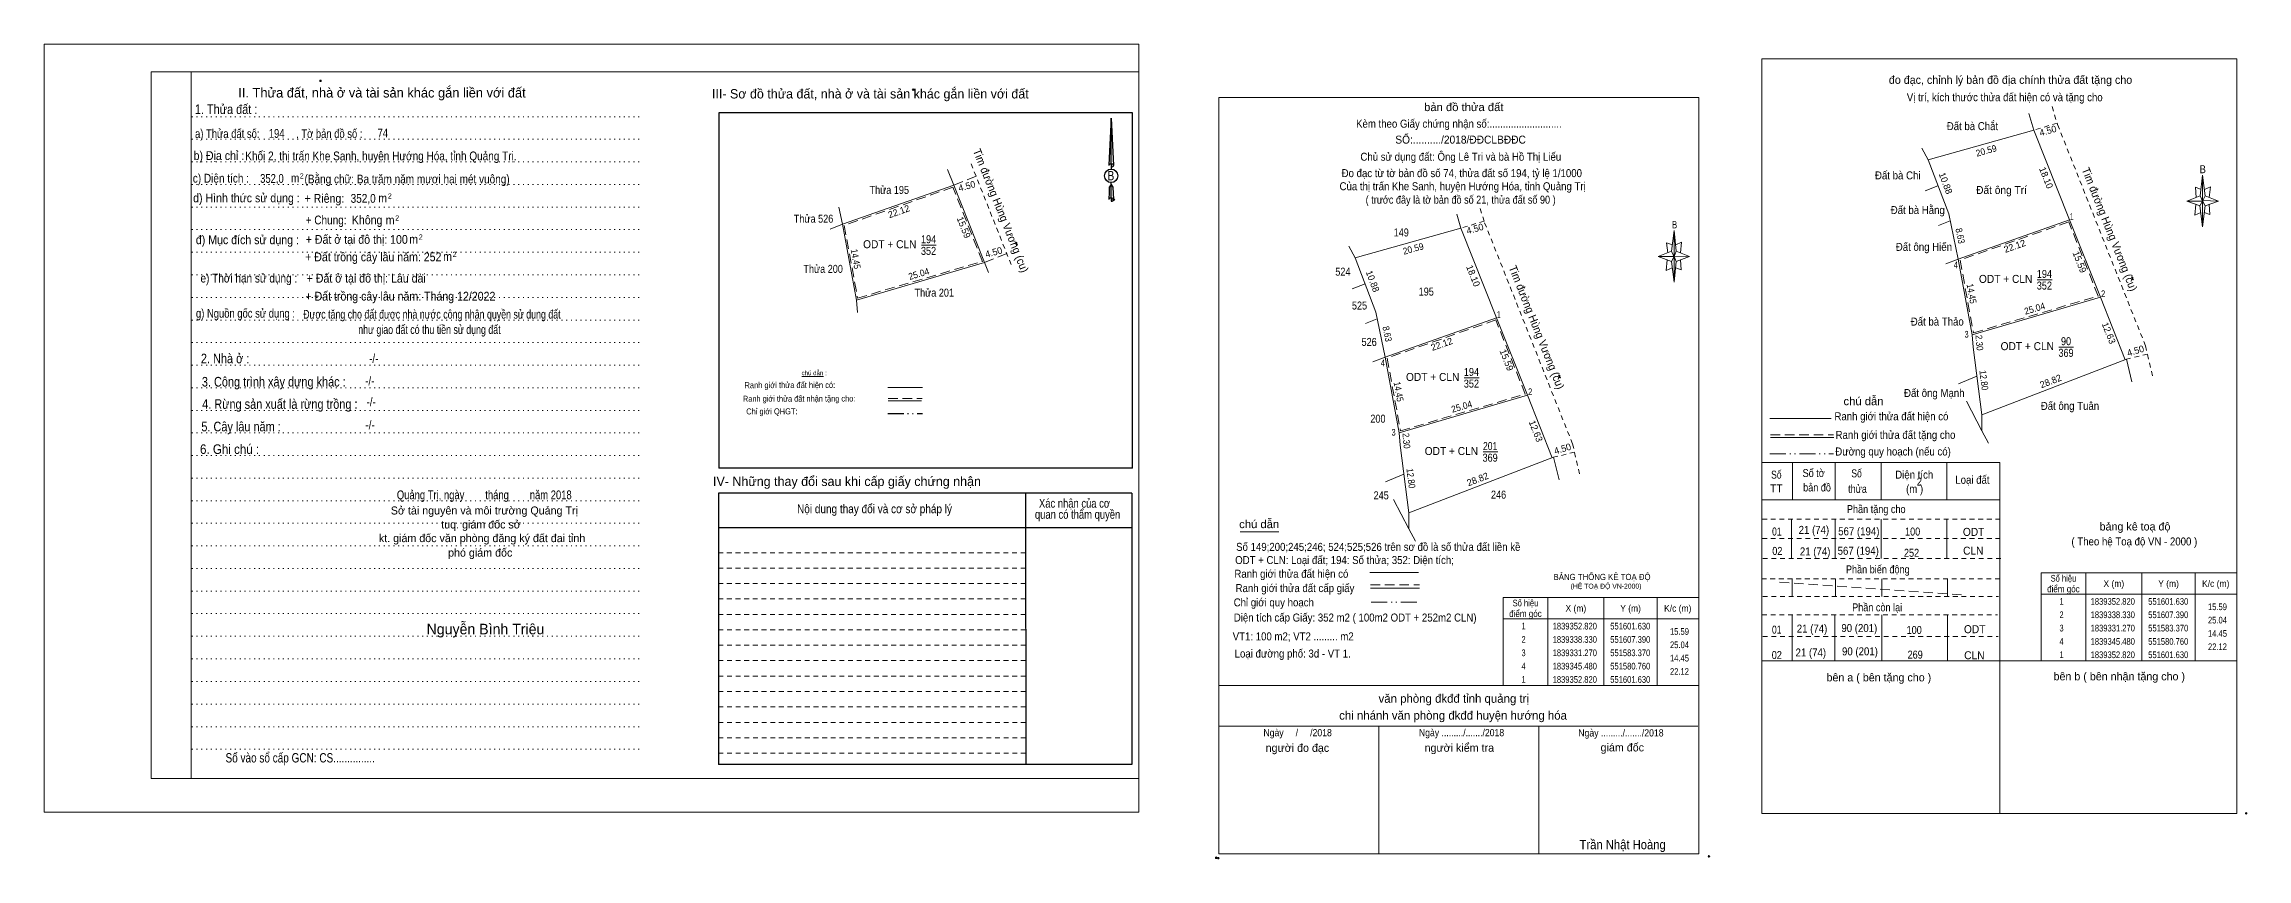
# Model space of a CAD drawing. Header units: metres. Extents: x 551107 to 552438, y 1839251 to 1839432.
# Drawn here: x 551329.3 to 551742.3, y 1839251.4 to 1839404.2 of the extents above; entities that cross this region are included whole.
import ezdxf
from ezdxf.enums import TextEntityAlignment as Align

# ---------------------------------------------------------------- set-up
doc = ezdxf.new("R2010")
doc.units = ezdxf.units.M
doc.header["$LTSCALE"] = 0.6
doc.header["$PDMODE"] = 32
doc.header["$PDSIZE"] = 0.3
for name, pattern in [('DASH_DOUBLE_DOT', [9.2, 5, -1.2, 0.3, -1.2, 0.3, -1.2]), ('DOTTED', [1.5, 0.3, -1.2]), ('MEDIUM_DASHED', [4.5, 3, -1.5]), ('SHORT_DASHED', [2.7, 1.5, -1.2])]:
    doc.linetypes.add(name, pattern=pattern)
for name, color, linetype, lineweight in [('1', 7, 'DOTTED', 13), ('10', 7, 'Continuous', 13), ('17', 7, 'Continuous', 13), ('18', 7, 'Continuous', 25), ('2', 7, 'SHORT_DASHED', 13), ('28', 7, 'Continuous', 25), ('5', 7, 'Continuous', 13), ('55', 7, 'Continuous', 13), ('6', 7, 'Continuous', 13), ('63', 7, 'Continuous', 13)]:
    doc.layers.add(name, color=color, linetype=linetype, lineweight=lineweight)

msp = doc.modelspace()

# ---------------------------------------------------------------- hatches: boundary and pattern name
at = {"layer": '10'}
for points in [[(551511.87, 1839366.49), (551511.85, 1839366.54), (551511.78, 1839366.54), (551511.74, 1839366.57), (551511.72, 1839366.6), (551511.71, 1839366.63), (551511.72, 1839366.67), (551511.72, 1839366.73), (551511.72, 1839366.81), (551511.71, 1839366.87), (551511.66, 1839366.94), (551511.59, 1839366.98), (551511.51, 1839366.99), (551511.42, 1839366.98), (551511.44, 1839366.93), (551511.53, 1839366.93), (551511.57, 1839366.91), (551511.59, 1839366.88), (551511.6, 1839366.82), (551511.58, 1839366.74), (551511.56, 1839366.66), (551511.58, 1839366.59), (551511.62, 1839366.53), (551511.7, 1839366.49), (551511.78, 1839366.47)], [(551721.03, 1839359.99), (551721.01, 1839360.04), (551720.94, 1839360.04), (551720.9, 1839360.07), (551720.88, 1839360.1), (551720.87, 1839360.13), (551720.88, 1839360.17), (551720.88, 1839360.23), (551720.88, 1839360.31), (551720.87, 1839360.37), (551720.82, 1839360.44), (551720.75, 1839360.48), (551720.67, 1839360.49), (551720.58, 1839360.48), (551720.6, 1839360.43), (551720.69, 1839360.43), (551720.73, 1839360.41), (551720.75, 1839360.38), (551720.76, 1839360.32), (551720.74, 1839360.24), (551720.72, 1839360.16), (551720.74, 1839360.09), (551720.78, 1839360.03), (551720.86, 1839359.99), (551720.94, 1839359.97)], [(551613.63, 1839341.61), (551613.61, 1839341.66), (551613.54, 1839341.66), (551613.5, 1839341.69), (551613.48, 1839341.72), (551613.47, 1839341.75), (551613.48, 1839341.79), (551613.48, 1839341.85), (551613.48, 1839341.93), (551613.47, 1839341.99), (551613.42, 1839342.06), (551613.35, 1839342.1), (551613.27, 1839342.11), (551613.18, 1839342.1), (551613.2, 1839342.05), (551613.29, 1839342.05), (551613.33, 1839342.03), (551613.35, 1839342), (551613.36, 1839341.94), (551613.34, 1839341.86), (551613.32, 1839341.78), (551613.34, 1839341.71), (551613.38, 1839341.65), (551613.46, 1839341.61), (551613.54, 1839341.59)]]:
    msp.add_hatch(color=256, dxfattribs=at).paths.add_polyline_path(points)

# ---------------------------------------------------------------- linework, layer by layer
at = {"layer": '1', "linetype": 'Continuous'}
for p, q in [((551349.45, 1839398.96), (551534.55, 1839398.96)), ((551349.45, 1839398.96), (551349.45, 1839266.46)), ((551534.55, 1839398.96), (551534.55, 1839265.34)), ((551651.41, 1839318.68), (551695.81, 1839318.68)), ((551349.45, 1839266.46), (551534.55, 1839266.46))]:
    msp.add_line(p, q, dxfattribs=at)
at = {"layer": '1'}
for p, q in [((551356.95, 1839398.96), (551356.95, 1839266.46)), ((551356.95, 1839398.96), (551356.95, 1839266.46)), ((551357.03, 1839390.54), (551441.57, 1839390.54)), ((551357.03, 1839386.32), (551441.57, 1839386.32)), ((551357.03, 1839382.08), (551441.57, 1839382.08)), ((551357.03, 1839377.84), (551441.57, 1839377.84)), ((551357.03, 1839373.6), (551441.57, 1839373.6)), ((551357.03, 1839369.36), (551441.57, 1839369.36)), ((551357.03, 1839365.14), (551441.57, 1839365.14)), ((551357.03, 1839360.9), (551441.57, 1839360.9)), ((551357.03, 1839356.66), (551441.57, 1839356.66)), ((551357.03, 1839352.42), (551441.57, 1839352.42)), ((551357.03, 1839348.2), (551441.57, 1839348.2)), ((551357.03, 1839343.96), (551441.57, 1839343.96)), ((551357.03, 1839339.72), (551441.57, 1839339.72)), ((551357.03, 1839335.48), (551441.57, 1839335.48)), ((551357.03, 1839331.24), (551441.57, 1839331.24)), ((551357.03, 1839327.02), (551441.57, 1839327.02)), ((551357.03, 1839322.78), (551441.57, 1839322.78)), ((551357.03, 1839318.54), (551441.57, 1839318.54)), ((551357.03, 1839314.32), (551441.57, 1839314.32)), ((551357.03, 1839310.08), (551441.57, 1839310.08)), ((551357.03, 1839305.82), (551441.57, 1839305.82)), ((551357.03, 1839301.6), (551441.57, 1839301.6)), ((551357.03, 1839297.38), (551441.57, 1839297.38)), ((551357.03, 1839293.12), (551441.57, 1839293.12)), ((551357.03, 1839288.88), (551441.57, 1839288.88)), ((551357.03, 1839284.66), (551441.57, 1839284.66)), ((551357.03, 1839280.42), (551441.57, 1839280.42)), ((551357.03, 1839276.18), (551441.57, 1839276.18)), ((551357.03, 1839271.94), (551441.57, 1839271.94))]:
    msp.add_line(p, q, dxfattribs=at)
at = {"layer": '1', "linetype": 'SHORT_DASHED'}
for p, q in [((551651.41, 1839315.08), (551695.81, 1839315.08)), ((551651.41, 1839311.48), (551696.01, 1839311.48)), ((551651.51, 1839307.68), (551696.11, 1839307.68)), ((551651.31, 1839303.92), (551695.91, 1839303.92)), ((551651.51, 1839300.58), (551695.67, 1839300.58)), ((551651.39, 1839297.14), (551695.54, 1839297.14)), ((551651.51, 1839293.08), (551695.66, 1839293.08))]:
    msp.add_line(p, q, dxfattribs=at)
at = {"layer": '1', "linetype": 'Continuous'}
for points in [[(551329.35, 1839260.16), (551534.55, 1839260.16), (551534.55, 1839404.16), (551329.35, 1839404.16)], [(551356.95, 1839398.96), (551534.55, 1839398.96), (551534.55, 1839266.46), (551356.95, 1839266.46)], [(551651.32, 1839401.4), (551740.37, 1839401.4), (551740.37, 1839259.9), (551651.32, 1839259.9)]]:
    msp.add_lwpolyline(points, close=True, dxfattribs=at)
at = {"layer": '10'}
for p, q in [((551701.4, 1839391.11), (551702.34, 1839388.02)), ((551682.51, 1839382.47), (551702.34, 1839388.02)), ((551709.03, 1839371.2), (551702.34, 1839388.02)), ((551682.51, 1839382.47), (551681.32, 1839384.66)), ((551499.87, 1839377.7), (551498.71, 1839380.62)), ((551681.96, 1839376.65), (551684.36, 1839377.6)), ((551478.32, 1839373.57), (551479, 1839370.36)), ((551476.68, 1839369.44), (551479, 1839370.36)), ((551575.11, 1839364.09), (551594.94, 1839369.64)), ((551594.14, 1839372.28), (551594.94, 1839369.64)), ((551601.63, 1839352.82), (551594.94, 1839369.64)), ((551686.66, 1839371), (551684.44, 1839370.13)), ((551709.03, 1839371.2), (551688.16, 1839363.86)), ((551493.81, 1839366.47), (551496.57, 1839366.47)), ((551575.11, 1839364.09), (551573.92, 1839366.28)), ((551481.61, 1839356.15), (551505.63, 1839363.21)), ((551685.84, 1839362.94), (551688.16, 1839363.86)), ((551688.16, 1839363.86), (551690.77, 1839349.65)), ((551574.56, 1839358.27), (551576.96, 1839359.22)), ((551481.61, 1839356.15), (551481.8, 1839353.86)), ((551579.26, 1839352.62), (551577.04, 1839351.75)), ((551601.63, 1839352.82), (551580.76, 1839345.48)), ((551578.44, 1839344.56), (551580.76, 1839345.48)), ((551580.76, 1839345.48), (551583.37, 1839331.27)), ((551719.68, 1839345.06), (551692.55, 1839334.66)), ((551707.03, 1839347.36), (551709.79, 1839347.36)), ((551719.68, 1839345.06), (551720.72, 1839340.84)), ((551692.57, 1839331.66), (551689.69, 1839337.18)), ((551692.55, 1839334.66), (551692.57, 1839331.66)), ((551693.8, 1839329.32), (551692.57, 1839331.66)), ((551599.08, 1839327.7), (551601.84, 1839327.7)), ((551612.28, 1839326.68), (551585.15, 1839316.28)), ((551612.28, 1839326.68), (551613.32, 1839322.46)), ((551585.17, 1839313.28), (551582.29, 1839318.8)), ((551585.15, 1839316.28), (551585.17, 1839313.28)), ((551586.4, 1839310.94), (551585.17, 1839313.28))]:
    msp.add_line(p, q, dxfattribs=at)
at = {"layer": '10', "linetype": 'SHORT_DASHED'}
for p, q in [((551706.67, 1839389.34), (551702.34, 1839388.02)), ((551705.73, 1839392.43), (551706.75, 1839389.13)), ((551723.26, 1839347.56), (551706.75, 1839389.13)), ((551510.62, 1839362.82), (551503, 1839382)), ((551598.55, 1839373.34), (551599.35, 1839370.75)), ((551599.27, 1839370.96), (551594.94, 1839369.64)), ((551615.86, 1839329.18), (551599.35, 1839370.75)), ((551723.62, 1839346.03), (551719.68, 1839345.06)), ((551723.26, 1839347.56), (551724.67, 1839341.62)), ((551616.22, 1839327.65), (551612.28, 1839326.68)), ((551615.86, 1839329.18), (551617.27, 1839323.24))]:
    msp.add_line(p, q, dxfattribs=at)
at = {"layer": '10', "linetype": 'MEDIUM_DASHED'}
for p, q in [((551504.05, 1839379.36), (551499.87, 1839377.7)), ((551714.39, 1839356.91), (551708.86, 1839370.82)), ((551509.81, 1839364.87), (551505.63, 1839363.21)), ((551606.99, 1839338.53), (551601.46, 1839352.44))]:
    msp.add_line(p, q, dxfattribs=at)
at = {"layer": '10'}
for points in [[(551682.51, 1839382.47), (551686.38, 1839372.3), (551688.16, 1839363.86)], [(551499.87, 1839377.7), (551479, 1839370.36), (551481.61, 1839356.15)], [(551506.39, 1839361.31), (551505.63, 1839363.21), (551499.87, 1839377.7)], [(551719.46, 1839344.98), (551714.79, 1839356.71), (551709.03, 1839371.2)], [(551575.11, 1839364.09), (551578.98, 1839353.92), (551580.76, 1839345.48)], [(551612.06, 1839326.6), (551607.39, 1839338.33), (551601.63, 1839352.82)], [(551690.77, 1839349.65), (551690.96, 1839347.36), (551692.55, 1839334.66)], [(551583.37, 1839331.27), (551583.56, 1839328.98), (551585.15, 1839316.28)]]:
    msp.add_lwpolyline(points, dxfattribs=at)
at = {"layer": '10', "linetype": 'MEDIUM_DASHED'}
msp.add_lwpolyline([(551499.7, 1839377.32), (551479.34, 1839370.17), (551481.85, 1839356.53), (551505.23, 1839363.41)], close=True, dxfattribs=at)
for points in [[(551708.86, 1839370.82), (551688.5, 1839363.67), (551691.01, 1839350.03)], [(551601.46, 1839352.44), (551581.1, 1839345.29), (551583.61, 1839331.65)]]:
    msp.add_lwpolyline(points, dxfattribs=at)
at = {"layer": '10'}
for points in [[(551511.87, 1839366.49), (551511.85, 1839366.54), (551511.78, 1839366.54), (551511.74, 1839366.57), (551511.72, 1839366.6), (551511.71, 1839366.63), (551511.72, 1839366.67), (551511.72, 1839366.73), (551511.72, 1839366.81), (551511.71, 1839366.87), (551511.66, 1839366.94), (551511.59, 1839366.98), (551511.51, 1839366.99), (551511.42, 1839366.98), (551511.44, 1839366.93), (551511.53, 1839366.93), (551511.57, 1839366.91), (551511.59, 1839366.88), (551511.6, 1839366.82), (551511.58, 1839366.74), (551511.56, 1839366.66), (551511.58, 1839366.59), (551511.62, 1839366.53), (551511.7, 1839366.49), (551511.78, 1839366.47)], [(551721.03, 1839359.99), (551721.01, 1839360.04), (551720.94, 1839360.04), (551720.9, 1839360.07), (551720.88, 1839360.1), (551720.87, 1839360.13), (551720.88, 1839360.17), (551720.88, 1839360.23), (551720.88, 1839360.31), (551720.87, 1839360.37), (551720.82, 1839360.44), (551720.75, 1839360.48), (551720.67, 1839360.49), (551720.58, 1839360.48), (551720.6, 1839360.43), (551720.69, 1839360.43), (551720.73, 1839360.41), (551720.75, 1839360.38), (551720.76, 1839360.32), (551720.74, 1839360.24), (551720.72, 1839360.16), (551720.74, 1839360.09), (551720.78, 1839360.03), (551720.86, 1839359.99), (551720.94, 1839359.97)], [(551613.63, 1839341.61), (551613.61, 1839341.66), (551613.54, 1839341.66), (551613.5, 1839341.69), (551613.48, 1839341.72), (551613.47, 1839341.75), (551613.48, 1839341.79), (551613.48, 1839341.85), (551613.48, 1839341.93), (551613.47, 1839341.99), (551613.42, 1839342.06), (551613.35, 1839342.1), (551613.27, 1839342.11), (551613.18, 1839342.1), (551613.2, 1839342.05), (551613.29, 1839342.05), (551613.33, 1839342.03), (551613.35, 1839342), (551613.36, 1839341.94), (551613.34, 1839341.86), (551613.32, 1839341.78), (551613.34, 1839341.71), (551613.38, 1839341.65), (551613.46, 1839341.61), (551613.54, 1839341.59)]]:
    msp.add_lwpolyline(points, close=True, dxfattribs=at)
at = {"layer": '17'}
msp.add_line((551553.57, 1839312.72), (551560.81, 1839312.72), dxfattribs=at)
at = {"layer": '18'}
for p, q in [((551529.37, 1839390.26), (551529.83, 1839381.4)), ((551529.37, 1839390.26), (551529.83, 1839381.4)), ((551529.37, 1839390.26), (551529.83, 1839381.4)), ((551528.99, 1839382.8), (551528.91, 1839381.42)), ((551529.37, 1839381.7), (551529.37, 1839381.36)), ((551529.37, 1839381.36), (551529.37, 1839381.1)), ((551529.37, 1839381.1), (551529.37, 1839380.76)), ((551529.37, 1839381.1), (551529.37, 1839380.76)), ((551529.37, 1839381.1), (551529.37, 1839380.76)), ((551529.83, 1839381.4), (551529.83, 1839381.42)), ((551529.37, 1839377.8), (551529.37, 1839378.2)), ((551529.37, 1839377.8), (551529.37, 1839378.2)), ((551529.37, 1839377.8), (551529.37, 1839378.2)), ((551529.37, 1839377.8), (551529.71, 1839377.3)), ((551529.37, 1839377.8), (551529.71, 1839377.3)), ((551529.37, 1839377.8), (551529.71, 1839377.3)), ((551529.71, 1839377.3), (551529.83, 1839375)), ((551529.71, 1839377.3), (551529.83, 1839375)), ((551529.71, 1839377.3), (551529.83, 1839375)), ((551529.37, 1839375.3), (551529.37, 1839374.96)), ((551529.37, 1839374.96), (551529.37, 1839374.7))]:
    msp.add_line(p, q, dxfattribs=at)
for points in [[(551529.37, 1839381.7), (551529.37, 1839390.26), (551528.99, 1839382.8)], [(551529.37, 1839375.3), (551529.37, 1839377.8), (551529.03, 1839377.3), (551528.99, 1839376.36), (551528.91, 1839375)]]:
    msp.add_lwpolyline(points, dxfattribs=at)
for centre, start_param, end_param in [((551529.384, 1839381.3932), 1.57079633, 3.07445202), ((551529.384, 1839381.3932), 0.06714063, 1.57079633), ((551529.384, 1839381.3932), 4.71238898, 6.28318531), ((551529.384, 1839374.9727), 2.49106941, 3.07427841), ((551529.384, 1839374.9727), 1.57079633, 2.49106941), ((551529.384, 1839374.9727), 0.06714063, 1.57079633), ((551529.384, 1839374.9727), 4.71238898, 6.28318531)]:
    msp.add_ellipse(centre, major_axis=(0.4535, 0), ratio=0.655448, start_param=start_param, end_param=end_param, dxfattribs=at)
msp.add_ellipse((551529.3836, 1839379.4547), major_axis=(0, 1.258), ratio=0.983453, dxfattribs=at)
msp.add_point((551529.83, 1839375), dxfattribs=at)
at = {"layer": '2'}
for p, q in [((551513.33, 1839305.92), (551455.75, 1839305.92)), ((551513.33, 1839303.02), (551455.75, 1839303.02)), ((551513.33, 1839300.12), (551455.75, 1839300.12)), ((551513.33, 1839297.24), (551455.75, 1839297.24)), ((551513.35, 1839294.34), (551455.75, 1839294.34)), ((551513.35, 1839291.46), (551455.75, 1839291.46)), ((551513.35, 1839288.56), (551455.75, 1839288.56)), ((551513.35, 1839285.66), (551455.75, 1839285.66)), ((551513.35, 1839282.78), (551455.75, 1839282.78)), ((551513.37, 1839279.88), (551455.75, 1839279.88)), ((551513.37, 1839276.98), (551455.75, 1839276.98)), ((551513.37, 1839274.1), (551455.75, 1839274.1)), ((551513.37, 1839271.2), (551455.75, 1839271.2))]:
    msp.add_line(p, q, dxfattribs=at)
at = {"layer": '28'}
for p, q in [((551455.83, 1839391.28), (551455.83, 1839324.64)), ((551533.35, 1839324.64), (551455.83, 1839324.64)), ((551513.33, 1839319.94), (551513.37, 1839269.06)), ((551533.27, 1839319.94), (551533.23, 1839269.06)), ((551533.27, 1839313.48), (551455.75, 1839313.48)), ((551533.23, 1839269.06), (551455.75, 1839269.06))]:
    msp.add_line(p, q, dxfattribs=at)
at = {"layer": '28', "linetype": 'SHORT_DASHED', "lineweight": 13}
msp.add_line((551513.33, 1839308.8), (551455.75, 1839308.8), dxfattribs=at)
at = {"layer": '28'}
for points in [[(551533.35, 1839324.64), (551533.35, 1839391.28), (551455.83, 1839391.28)], [(551533.27, 1839319.94), (551455.75, 1839319.94), (551455.75, 1839269.06)]]:
    msp.add_lwpolyline(points, dxfattribs=at)
msp.add_point((551492.29, 1839395.6), dxfattribs=at)
at = {"layer": '5'}
for p, q in [((551733.52, 1839375.7), (551733.97, 1839379.6)), ((551733.52, 1839373.8), (551731.02, 1839374.7)), ((551734.42, 1839373.8), (551733.97, 1839369.9)), ((551734.42, 1839375.7), (551736.92, 1839374.7)), ((551735.22, 1839374.1), (551735.32, 1839372.2)), ((551634.4, 1839365.31), (551634.9, 1839369.21)), ((551735.32, 1839372.2), (551734.27, 1839372.6)), ((551635.3, 1839365.31), (551637.8, 1839364.31)), ((551634.4, 1839363.41), (551631.9, 1839364.31)), ((551635.3, 1839363.41), (551634.9, 1839359.51)), ((551636.2, 1839361.81), (551635.2, 1839362.21)), ((551636.1, 1839363.71), (551636.2, 1839361.81)), ((551652.86, 1839333.98), (551664.36, 1839333.98)), ((551652.96, 1839330.42), (551664.86, 1839330.42)), ((551651.41, 1839325.68), (551695.92, 1839325.68)), ((551657.07, 1839325.68), (551657.07, 1839318.68)), ((551665.07, 1839325.68), (551665.07, 1839318.68)), ((551673.71, 1839325.68), (551673.71, 1839318.82)), ((551686.01, 1839325.68), (551686.01, 1839318.68)), ((551695.92, 1839325.68), (551695.92, 1839259.9)), ((551656.91, 1839315.08), (551656.91, 1839307.68)), ((551665.07, 1839315.08), (551665.07, 1839307.68)), ((551673.71, 1839315.08), (551673.71, 1839307.68)), ((551686.01, 1839315.08), (551686.01, 1839307.68)), ((551657.01, 1839303.92), (551657.01, 1839300.58)), ((551665.17, 1839303.92), (551665.17, 1839300.58)), ((551673.81, 1839303.92), (551673.81, 1839300.58)), ((551686.11, 1839303.92), (551686.11, 1839300.58)), ((551657.04, 1839297.14), (551657.04, 1839288.62)), ((551665.02, 1839297.14), (551665.02, 1839288.62)), ((551673.86, 1839297.14), (551673.86, 1839288.5)), ((551686.14, 1839297.14), (551686.14, 1839288.62)), ((551651.32, 1839288.5), (551740.37, 1839288.5)), ((551549.53, 1839283.87), (551639.53, 1839283.87)), ((551549.53, 1839276.27), (551639.33, 1839276.27)), ((551549.53, 1839276.27), (551639.33, 1839276.27)), ((551549.53, 1839276.27), (551639.33, 1839276.27)), ((551579.53, 1839252.37), (551579.53, 1839276.27)), ((551609.53, 1839252.37), (551609.53, 1839276.27))]:
    msp.add_line(p, q, dxfattribs=at)
at = {"layer": '5', "linetype": 'MEDIUM_DASHED'}
msp.add_line((551652.96, 1839330.92), (551664.76, 1839330.92), dxfattribs=at)
at = {"layer": '5', "linetype": 'DASH_DOUBLE_DOT'}
msp.add_line((551652.86, 1839327.32), (551664.76, 1839327.32), dxfattribs=at)
at = {"layer": '5'}
for points in [[(551549.53, 1839394.17), (551639.53, 1839394.17), (551639.53, 1839252.37), (551549.53, 1839252.37)], [(551733.97, 1839379.6), (551734.42, 1839375.7), (551733.97, 1839374.7)], [(551733.97, 1839374.7), (551731.02, 1839374.7), (551733.52, 1839375.7), (551734.42, 1839373.8), (551736.92, 1839374.7), (551733.97, 1839374.8)], [(551733.97, 1839374.7), (551733.97, 1839369.9), (551733.47, 1839373.8)], [(551634.9, 1839369.21), (551635.3, 1839365.31), (551634.9, 1839364.31)], [(551634.9, 1839364.31), (551631.9, 1839364.31), (551634.4, 1839365.31), (551635.3, 1839363.41), (551637.8, 1839364.31), (551634.9, 1839364.41)], [(551634.9, 1839364.31), (551634.9, 1839359.51), (551634.4, 1839363.41)]]:
    msp.add_lwpolyline(points, close=True, dxfattribs=at)
for points in [[(551733.67, 1839376.9), (551732.62, 1839377.3), (551732.77, 1839375.4)], [(551734.32, 1839376.9), (551735.42, 1839377.4), (551735.22, 1839375.4)], [(551733.97, 1839374.7), (551733.52, 1839375.7), (551731.02, 1839374.7)], [(551732.72, 1839374.1), (551732.52, 1839372.1), (551733.62, 1839372.6)], [(551733.97, 1839374.7), (551734.42, 1839373.8), (551736.92, 1839374.7)], [(551634.9, 1839364.31), (551634.4, 1839365.31), (551631.9, 1839364.31)], [(551634.6, 1839366.51), (551633.5, 1839366.91), (551633.7, 1839365.01)], [(551635.2, 1839366.51), (551636.3, 1839367.01), (551636.1, 1839365.01)], [(551633.6, 1839363.71), (551633.4, 1839361.71), (551634.5, 1839362.21)], [(551634.9, 1839364.31), (551635.3, 1839363.41), (551637.8, 1839364.31)], [(551639.53, 1839252.37), (551549.53, 1839252.37), (551549.53, 1839276.27)]]:
    msp.add_lwpolyline(points, dxfattribs=at)
for p in [(551381.17, 1839397.26), (551742.12, 1839259.94), (551549.06, 1839251.6), (551549.46, 1839251.53)]:
    msp.add_point(p, dxfattribs=at)
at = {"layer": '55'}
for p, q in [((551690.77, 1839349.65), (551714.79, 1839356.71)), ((551471.38, 1839341.86), (551475.45, 1839341.84)), ((551487.53, 1839339.76), (551494.03, 1839339.76)), ((551691.64, 1839341.9), (551688.22, 1839340.47)), ((551487.59, 1839337.28), (551493.83, 1839337.28)), ((551487.59, 1839337.28), (551493.83, 1839337.28)), ((551583.37, 1839331.27), (551607.39, 1839338.33)), ((551584.24, 1839323.52), (551580.82, 1839322.09))]:
    msp.add_line(p, q, dxfattribs=at)
at = {"layer": '55', "linetype": 'MEDIUM_DASHED'}
for p, q in [((551691.01, 1839350.03), (551714.39, 1839356.91)), ((551487.57, 1839337.72), (551493.97, 1839337.72)), ((551583.61, 1839331.65), (551606.99, 1839338.53)), ((551654.68, 1839303.25), (551688.74, 1839300.92))]:
    msp.add_line(p, q, dxfattribs=at)
at = {"layer": '55', "linetype": 'DASH_DOUBLE_DOT', "lineweight": 25}
msp.add_line((551487.49, 1839334.9), (551493.99, 1839334.9), dxfattribs=at)
at = {"layer": '6'}
for p, q in [((551577.86, 1839305.09), (551587, 1839305.09)), ((551578, 1839302.16), (551587.14, 1839302.16))]:
    msp.add_line(p, q, dxfattribs=at)
at = {"layer": '6', "linetype": 'MEDIUM_DASHED'}
msp.add_line((551578, 1839302.78), (551587.2, 1839302.78), dxfattribs=at)
at = {"layer": '6'}
msp.add_point((551641.43, 1839251.87), dxfattribs=at)
at = {"layer": '63'}
for p, q in [((551702.97, 1839359.97), (551705.73, 1839359.97)), ((551595.57, 1839341.59), (551598.33, 1839341.59)), ((551712.07, 1839305), (551712.07, 1839288.5)), ((551722.57, 1839305), (551722.57, 1839288.5)), ((551732.57, 1839305), (551732.57, 1839288.5)), ((551611.23, 1839300.37), (551611.23, 1839283.87)), ((551621.73, 1839300.37), (551621.73, 1839283.87)), ((551631.73, 1839300.37), (551631.73, 1839283.87)), ((551703.67, 1839301), (551740.37, 1839301)), ((551602.83, 1839296.37), (551639.53, 1839296.37))]:
    msp.add_line(p, q, dxfattribs=at)
at = {"layer": '63', "linetype": 'DASH_DOUBLE_DOT'}
msp.add_line((551578.13, 1839299.53), (551587.33, 1839299.53), dxfattribs=at)
at = {"layer": '63'}
for points in [[(551703.67, 1839305), (551740.37, 1839305), (551740.37, 1839288.5), (551703.67, 1839288.5)], [(551602.83, 1839300.37), (551639.53, 1839300.37), (551639.53, 1839283.87), (551602.83, 1839283.87)]]:
    msp.add_lwpolyline(points, close=True, dxfattribs=at)

# ---------------------------------------------------------------- texts
at = {"layer": '1', "width": 0.85}
msp.add_text('2', height=1.5, dxfattribs=at).set_placement((551680.875, 1839321.38), align=Align.CENTER)
at = {"layer": '1'}
for s, height, width, p in [('BẢNG THỐNG KÊ TOẠ ĐỘ ', 1.15, 0.95, (551612.3, 1839303.68)), ('(HỆ TOẠ ĐỘ VN-2000)', 0.93, 0.9, (551615.5, 1839302.06))]:
    msp.add_text(s, height=height, dxfattribs=dict(at, width=width)).set_placement(p)
at = {"layer": '10'}
for s, width, p in [('Đất bà Chắt', 0.9, (551690.815, 1839388.02)), ('Thửa 195', 0.85, (551487.78, 1839376.06)), ('Đất bà Chi', 0.9, (551676.815, 1839378.79)), ('Đất ông Trí', 0.95, (551696.275, 1839376.05)), ('Đất bà Hằng', 0.9, (551680.57, 1839372.29)), ('Thửa 526', 0.85, (551473.585, 1839370.67)), ('149', 0.85, (551583.745, 1839368.09)), ('ODT + CLN', 0.95, (551487.88, 1839365.88)), ('352', 0.85, (551495.14, 1839364.63)), ('194', 0.85, (551495.145, 1839366.81)), ('Đất ông Hiến', 0.9, (551681.72, 1839365.39)), ('Thửa 200', 0.85, (551475.39, 1839361.26)), ('524', 0.85, (551572.805, 1839360.73)), ('Thửa 201', 0.85, (551496.215, 1839356.8)), ('195', 0.85, (551588.435, 1839357)), ('525', 0.85, (551575.925, 1839354.39)), ('Đất bà Thảo', 0.9, (551684.22, 1839351.38)), ('526', 0.85, (551577.73, 1839347.56)), ('ODT + CLN', 0.95, (551701.1, 1839346.77)), ('90', 0.85, (551708.36, 1839347.7)), ('369', 0.85, (551708.355, 1839345.52)), ('Đất ông Mạnh', 0.9, (551683.665, 1839337.99)), ('Đất ông Tuân', 0.9, (551709.095, 1839335.57)), ('200', 0.85, (551579.375, 1839333.17)), ('ODT + CLN', 0.95, (551593.15, 1839327.11)), ('369', 0.85, (551600.405, 1839325.86)), ('201', 0.8, (551600.41, 1839328.04)), ('245', 0.85, (551579.985, 1839318.8)), ('246', 0.85, (551601.99, 1839318.93))]:
    msp.add_text(s, height=1.5, dxfattribs=dict(at, width=width)).set_placement(p, align=Align.CENTER)
for s, height, rotation, width, p in [('20.59', 1.25, 15.636, 0.95, (551693.5666, 1839383.5636)), ('Tim đường Hùng Vương (cu)', 1.5, 291.661, 0.95, (551508.0003, 1839372.6668)), ('Tim đường Hùng Vương (cu)', 1.5, 291.661, 0.95, (551715.8303, 1839369.1568)), ('8.63', 1.25, 281.909, 0.9, (551687.9192, 1839368.074)), ('14.45', 1.25, 280.408, 0.9, (551480.8839, 1839363.7579)), ('20.59', 1.25, 15.636, 0.95, (551586.1666, 1839365.1836)), ('25.04', 1.25, 16.379, 0.95, (551493.4938, 1839360.4725)), ('Tim đường Hùng Vương (cu)', 1.5, 291.661, 0.95, (551608.4303, 1839350.7768)), ('14.45', 1.25, 280.408, 0.9, (551690.0439, 1839357.2579)), ('8.63', 1.25, 281.909, 0.9, (551580.5192, 1839349.694)), ('2.30', 1.25, 274.743, 0.9, (551691.5006, 1839348.1067)), ('14.45', 1.25, 280.408, 0.9, (551582.6439, 1839338.8779)), ('12.80', 1.25, 277.136, 0.9, (551692.345, 1839341.0526)), ('2.30', 1.25, 274.743, 0.9, (551584.1006, 1839329.7267)), ('12.80', 1.25, 277.136, 0.9, (551584.945, 1839322.6726))]:
    msp.add_text(s, height=height, rotation=rotation, dxfattribs=dict(at, width=width)).set_placement(p, align=Align.CENTER)
for s, rotation, p in [('4.50', 15.636, (551705.1316, 1839387.3059)), ('4.50', 15.636, (551502.4916, 1839376.9259)), ('10.88', 290.833, (551685.2102, 1839377.8473)), ('18.10', 291.69, (551704.0533, 1839378.861)), ('22.12', 19.377, (551489.7876, 1839372.1844)), ('15.59', 291.679, (551501.1589, 1839369.5608)), ('4.50', 15.636, (551597.7316, 1839368.9259)), ('4.50', 15.636, (551507.5216, 1839364.5259)), ('22.12', 19.377, (551698.9476, 1839365.6844)), ('15.59', 291.679, (551710.3189, 1839363.0608)), ('10.88', 290.833, (551577.8102, 1839359.4673)), ('18.10', 291.69, (551596.6533, 1839360.481)), ('22.12', 19.377, (551591.5476, 1839347.3044)), ('12.63', 291.709, (551715.79, 1839349.7462)), ('15.59', 291.679, (551602.9189, 1839344.6808)), ('4.50', 17.066, (551721.5666, 1839346.0586)), ('28.82', 20.982, (551705.7062, 1839340.3649)), ('12.63', 291.709, (551608.39, 1839331.3662)), ('4.50', 17.066, (551614.1666, 1839327.6786)), ('28.82', 20.982, (551598.3062, 1839321.9849))]:
    msp.add_text(s, height=1.25, rotation=rotation, dxfattribs=at).set_placement(p, align=Align.CENTER)
at = {"layer": '18'}
for s, height, p in [('II. Thửa đất, nhà ở và tài sản khác gắn liền với đất', 1.8, (551392.69, 1839394.14)), ('Sở tài nguyên và môi trường Quảng Trị', 1.5, (551411.89, 1839315.96)), ('tuq. giám đốc sở', 1.5, (551411.26, 1839313.34)), ('kt. giám đốc văn phòng đăng ký đất đai tỉnh', 1.5, (551411.455, 1839310.78)), ('phó giám đốc', 1.5, (551411.105, 1839308.06)), ('Nguyễn Bình Triệu', 1.98, (551412.095, 1839293.49))]:
    msp.add_text(s, height=height, dxfattribs=at).set_placement(p, align=Align.CENTER)
for s, height, width, p in [('1. Thửa đất :', 1.8, 0.85, (551363.475, 1839391.04)), ('a) Thửa đất số:              , Tờ bản đồ số : ', 1.65, 0.8, (551373.59, 1839386.54)), ('194', 1.65, 0.8, (551372.95, 1839386.58)), ('74', 1.65, 0.8, (551392.845, 1839386.66)), ('b) Địa chỉ : ', 1.65, 0.9, (551362.4, 1839382.42)), (' Khối 2, thị trấn Khe Sanh, huyện Hướng Hóa, tỉnh Quảng Trị.', 1.65, 0.85, (551392.235, 1839382.36)), ('c) Diện tích :                                                   ', 1.65, 0.85, (551375.785, 1839378.18)), ('352,0', 1.65, 0.8, (551372.065, 1839378.14)), (' m', 1.65, 0.85, (551376.155, 1839378.22)), ('2', 1, 0.75, (551377.655, 1839378.94)), ('(Bằng chữ: Ba trăm năm mươi hai mét vuông)', 1.65, 0.85, (551397.4, 1839378.04)), ('B', 1.728, 0.85, (551529.315, 1839378.62)), ('d) Hình thức sử dụng :', 1.65, 0.9, (551367.285, 1839374.49)), ('+ Riêng: ', 1.65, 0.9, (551382.175, 1839374.4)), ('352,0', 1.65, 0.85, (551389.165, 1839374.4)), (' m', 1.65, 0.9, (551392.545, 1839374.46)), ('2', 1, 0.8, (551394.16, 1839375.18)), ('       + Chung:', 1.65, 0.85, (551380.4, 1839370.35)), ('Không', 1.65, 0.9, (551389.91, 1839370.36)), (' m', 1.65, 0.9, (551393.945, 1839370.34)), ('2', 1, 0.8, (551395.54, 1839371.06)), ('đ) Mục đích sử dụng :', 1.65, 0.9, (551367.465, 1839366.64)), ('+ Đất trồng cây lâu năm: 252', 1.65, 0.9, (551391.065, 1839363.43)), ('+ Đất ở tại đô thị: 100', 1.65, 0.9, (551387.965, 1839366.71)), (' m', 1.65, 0.9, (551398.355, 1839366.74)), ('2', 1, 0.8, (551399.95, 1839367.46)), (' m', 1.65, 0.9, (551404.705, 1839363.51)), ('2', 1, 0.8, (551406.3, 1839364.23)), ('e) Thời hạn sử dụng :', 1.65, 0.85, (551367.735, 1839359.45)), ('+ Đất ở tại đô thị: Lâu dài', 1.65, 0.9, (551389.74, 1839359.43)), ('+ Đất trồng cây lâu năm: Tháng 12/2022', 1.65, 0.9, (551396.145, 1839356.06)), ('g) Nguồn gốc sử dụng :', 1.65, 0.8, (551367.1, 1839352.86)), ('Được tặng cho đất được nhà nước công nhận quyền sử dụng đất', 1.65, 0.75, (551402.045, 1839352.68)), ('như giao đất có thu tiền sử dụng đất', 1.65, 0.75, (551401.585, 1839349.81)), ('2. Nhà ở :', 1.8, 0.85, (551363.285, 1839344.31)), ('3. Công trình xây dựng khác :', 1.8, 0.85, (551372.41, 1839339.95)), ('4. Rừng sản xuất là rừng trồng :', 1.8, 0.85, (551373.545, 1839335.77)), ('5. Cây lâu năm :', 1.8, 0.85, (551366.28, 1839331.55)), ('6. Ghi chú :', 1.8, 0.9, (551364.125, 1839327.31)), ('Quảng Trị, ngày        tháng        năm 2018', 1.65, 0.8, (551411.865, 1839318.82)), ('Số vào sổ cấp GCN: CS...............', 1.75, 0.8, (551377.36, 1839269.47))]:
    msp.add_text(s, height=height, dxfattribs=dict(at, width=width)).set_placement(p, align=Align.CENTER)
at = {"layer": '28'}
for s, p in [('III- Sơ đồ thửa đất, nhà ở và tài sản khác gắn liền với đất', (551484.23, 1839393.96)), ('IV- Những thay đổi sau khi cấp giấy chứng nhận', (551479.855, 1839321.3))]:
    msp.add_text(s, height=1.75, dxfattribs=at).set_placement(p, align=Align.CENTER)
for s, width, p in [('-/-', 0.85, (551391.155, 1839344.41)), ('-/-', 0.85, (551390.415, 1839340.21)), ('-/-', 0.85, (551390.675, 1839336.27)), ('-/-', 0.85, (551390.465, 1839331.95)), ('Nội dung thay đổi và cơ sở pháp lý', 0.85, (551485.02, 1839316.2)), (' quan có thẩm quyền', 0.8, (551522.835, 1839315.16)), ('Xác nhận của cơ', 0.8, (551522.505, 1839317.24))]:
    msp.add_text(s, height=1.65, dxfattribs=dict(at, width=width)).set_placement(p, align=Align.CENTER)
at = {"layer": '5'}
for s, height, p in [('đo đạc, chỉnh lý bản đồ địa chính thửa đất tặng cho', 1.5, (551697.96, 1839396.7)), ('bảng kê toạ độ', 1.5, (551721.29, 1839312.96)), ('bên a ( bên tặng cho )', 1.5, (551673.275, 1839284.67)), ('bên b ( bên nhận tặng cho )', 1.5, (551718.34, 1839284.87)), ('văn phòng đkđđ tỉnh quảng trị', 1.6, (551593.595, 1839280.66)), ('chi nhánh văn phòng đkđđ huyện hướng hóa', 1.6, (551593.46, 1839277.5)), ('người đo đạc', 1.5, (551564.285, 1839271.46)), ('người kiểm tra', 1.5, (551594.635, 1839271.48)), ('giám đốc', 1.5, (551625.185, 1839271.54))]:
    msp.add_text(s, height=height, dxfattribs=at).set_placement(p, align=Align.CENTER)
for s, height, width, p in [('Vị trí, kích thước thửa đất hiện có và tặng cho', 1.5, 0.9, (551696.87, 1839393.44)), ('Kèm theo Giấy chứng nhận số:...........................', 1.5, 0.9, (551594.55, 1839388.48)), ('bản đồ thửa đất', 1.5, 1.05, (551595.47, 1839391.59)), ('SỐ:........../2018/ĐĐCLBĐĐC', 1.5, 0.95, (551594.87, 1839385.49)), ('Chủ sử dụng đất: Ông Lê Tri và bà Hồ Thị Liếu', 1.5, 0.9, (551594.91, 1839382.28)), ('B', 1.5, 0.85, (551733.99, 1839379.94)), ('Của thị trấn Khe Sanh, huyện Hướng Hóa, tỉnh Quảng Trị', 1.5, 0.9, (551595.26, 1839376.75)), ('Đo đạc từ tờ bản đồ số 74, thửa đất số 194, tỷ lệ 1/1000 ', 1.5, 0.9, (551595.35, 1839379.21)), ('( trước đây là tờ bản đồ số 21, thửa đất số 90 )', 1.5, 0.85, (551594.885, 1839374.23)), ('B', 1.378, 0.8, (551634.98, 1839369.61)), ('chú dẫn', 1.5, 1.05, (551670.4, 1839336.45)), ('Ranh giới thửa đất hiện có ', 1.5, 0.9, (551675.88, 1839333.62)), ('Ranh giới thửa đất tặng cho', 1.5, 0.9, (551676.39, 1839330.14)), ('Đường quy hoạch (nếu có)', 1.5, 0.9, (551675.935, 1839327.02)), ('Số', 1.5, 0.8, (551654.06, 1839322.68)), ('Số tờ', 1.5, 0.85, (551661.06, 1839322.98)), ('Số', 1.5, 0.8, (551669.1, 1839322.92)), ('Diện tích', 1.5, 0.9, (551679.905, 1839322.68)), ('Loại đất', 1.5, 0.9, (551690.815, 1839321.72)), ('TT', 1.5, 0.95, (551654.055, 1839320.12)), ('bản đồ', 1.5, 0.85, (551661.685, 1839320.28)), ('thửa', 1.5, 0.85, (551669.27, 1839320.02)), ('(m )', 1.5, 0.9, (551679.98, 1839320.02)), ('Phần tặng cho', 1.5, 0.85, (551672.785, 1839316.22)), ('01', 1.5, 0.8, (551654.15, 1839312.02)), ('21 (74)', 1.5, 0.9, (551661.1, 1839312.32)), ('567 (194)', 1.5, 0.9, (551669.52, 1839312.06)), ('100', 1.5, 0.85, (551679.605, 1839312.01)), ('ODT', 1.5, 0.95, (551691.04, 1839311.95)), ('( Theo hệ Toạ độ VN - 2000 )', 1.5, 0.9, (551721.165, 1839310.16)), ('02', 1.5, 0.85, (551654.245, 1839308.38)), ('21 (74)', 1.5, 0.9, (551661.33, 1839308.29)), ('567 (194)', 1.5, 0.9, (551669.41, 1839308.41)), ('252', 1.5, 0.85, (551679.4, 1839308.03)), ('CLN', 1.5, 0.95, (551690.975, 1839308.43)), ('Phần biến động', 1.5, 0.85, (551673.075, 1839304.92)), ('Phần còn lại', 1.5, 0.85, (551672.955, 1839297.8)), ('01', 1.5, 0.8, (551654.13, 1839293.62)), ('21 (74)', 1.5, 0.9, (551660.75, 1839293.82)), ('90 (201)', 1.5, 0.9, (551669.61, 1839293.92)), ('100', 1.5, 0.85, (551679.895, 1839293.56)), ('ODT', 1.5, 0.95, (551691.24, 1839293.71)), ('02', 1.5, 0.85, (551654.145, 1839288.86)), ('21 (74)', 1.5, 0.9, (551660.52, 1839289.34)), ('90 (201)', 1.5, 0.9, (551669.73, 1839289.55)), ('269', 1.5, 0.85, (551680.08, 1839288.94)), ('CLN', 1.5, 0.95, (551691.175, 1839288.82)), ('Ngày     /     /2018', 1.35, 0.9, (551564.325, 1839274.38)), ('Ngày ........./......./2018', 1.35, 0.9, (551595.05, 1839274.39)), ('Ngày ........./......./2018', 1.35, 0.9, (551624.93, 1839274.34)), ('Trần Nhật Hoàng', 1.75, 0.9, (551625.25, 1839253.2))]:
    msp.add_text(s, height=height, dxfattribs=dict(at, width=width)).set_placement(p, align=Align.CENTER)
at = {"layer": '55'}
for s, height, width, p in [('Ranh giới thửa đất hiện có:', 1.13, 0.9, (551469.1438, 1839339.6576)), ('Chỉ giới QHGT:', 1.125, 0.9, (551465.7788, 1839334.7304)), ('Ranh giới thửa đất nhận tặng cho:', 1.12, 0.85, (551470.8838, 1839337.1218))]:
    msp.add_text(s, height=height, rotation=0.127, dxfattribs=dict(at, width=width)).set_placement(p, align=Align.CENTER)
msp.add_text('chú dẫn :', height=0.8323, rotation=359.976, dxfattribs=at).set_placement((551473.7048, 1839342.0788), align=Align.CENTER)
at = {"layer": '6'}
for s, width, p in [('chú dẫn', 1.05, (551553.37, 1839313.4)), ('ODT + CLN: Loại đất; 194: Số thửa; 352: Diện tích;', 0.9, (551552.62, 1839306.67)), ('Số 149;200;245;246; 524;525;526 trên sơ đồ là số thửa đất liền kề', 0.9, (551552.8, 1839309.14)), ('Ranh giới thửa đất hiện có ', 0.9, (551552.47, 1839304.1)), ('Ranh giới thửa đất cấp giấy', 0.9, (551552.7, 1839301.41)), ('Chỉ giới quy hoạch', 0.9, (551552.34, 1839298.73)), ('Diện tích cấp Giấy: 352 m2 ( 100m2 ODT + 252m2 CLN)', 0.9, (551552.36, 1839295.89)), ('VT1: 100 m2; VT2 ......... m2', 0.9, (551552.16, 1839292.36)), ('Loại đường phố: 3d - VT 1.', 0.9, (551552.52, 1839289.14))]:
    msp.add_text(s, height=1.5, dxfattribs=dict(at, width=width)).set_placement(p)
at = {"layer": '63'}
for s, width, p in [(' 1', 0.75, (551709.8, 1839371.19)), (' 4', 0.85, (551688.09, 1839362.13)), (' 2', 0.85, (551715.71, 1839356.72)), (' 1', 0.75, (551602.4, 1839352.81)), (' 3', 0.8, (551690.1, 1839349.13)), (' 4', 0.85, (551580.69, 1839343.75)), (' 2', 0.85, (551608.31, 1839338.34)), (' 3', 0.8, (551582.7, 1839330.75)), ('15.59', 0.85, (551738.52, 1839298.03)), ('15.59', 0.85, (551637.68, 1839293.4)), ('25.04', 0.85, (551738.52, 1839295.53)), ('25.04', 0.85, (551637.68, 1839290.9)), ('22.12', 0.85, (551738.52, 1839290.53)), ('14.45', 0.85, (551738.52, 1839293.03)), ('22.12', 0.85, (551637.68, 1839285.9)), ('14.45', 0.85, (551637.68, 1839288.4))]:
    msp.add_text(s, height=1.25, dxfattribs=dict(at, width=width)).set_placement(p, align=Align.RIGHT)
for s, height, width, p in [('ODT + CLN', 1.5, 0.95, (551697.04, 1839359.38)), ('194', 1.5, 0.85, (551704.305, 1839360.31)), ('352', 1.5, 0.85, (551704.3, 1839358.13)), ('ODT + CLN', 1.5, 0.95, (551589.64, 1839341)), ('352', 1.5, 0.85, (551596.9, 1839339.75)), ('194', 1.5, 0.85, (551596.905, 1839341.93)), ('điểm góc', 1.25, 0.9, (551707.87, 1839301.38)), ('Số hiệu', 1.25, 0.85, (551707.87, 1839303.38)), ('X (m)', 1.25, 0.95, (551717.32, 1839302.38)), ('Y (m)', 1.25, 0.95, (551727.575, 1839302.38)), ('K/c (m)', 1.25, 0.95, (551736.415, 1839302.38)), ('Số hiệu', 1.25, 0.85, (551607.03, 1839298.75)), ('X (m)', 1.25, 0.95, (551616.48, 1839297.75)), ('Y (m)', 1.25, 0.95, (551626.735, 1839297.75)), ('K/c (m)', 1.25, 0.95, (551635.575, 1839297.75)), ('1', 1.25, 0.65, (551707.515, 1839299.03)), ('1839352.820', 1.25, 0.85, (551717.12, 1839299.03)), ('551601.630', 1.25, 0.85, (551727.52, 1839299.03)), ('điểm góc', 1.25, 0.9, (551607.03, 1839296.75)), ('1', 1.25, 0.65, (551606.675, 1839294.4)), ('1839352.820', 1.25, 0.85, (551616.28, 1839294.4)), ('551601.630', 1.25, 0.85, (551626.68, 1839294.4)), ('2', 1.25, 0.8, (551707.52, 1839296.53)), ('3', 1.25, 0.75, (551707.52, 1839294.03)), ('1839338.330', 1.25, 0.85, (551717.12, 1839296.53)), ('1839331.270', 1.25, 0.85, (551717.12, 1839294.03)), ('551607.390', 1.25, 0.85, (551727.52, 1839296.53)), ('551583.370', 1.25, 0.85, (551727.52, 1839294.03)), ('2', 1.25, 0.8, (551606.68, 1839291.9)), ('3', 1.25, 0.75, (551606.68, 1839289.4)), ('1839338.330', 1.25, 0.85, (551616.28, 1839291.9)), ('1839331.270', 1.25, 0.85, (551616.28, 1839289.4)), ('551607.390', 1.25, 0.85, (551626.68, 1839291.9)), ('551583.370', 1.25, 0.85, (551626.68, 1839289.4)), ('4', 1.25, 0.8, (551707.525, 1839291.53)), ('1', 1.25, 0.65, (551707.515, 1839289.03)), ('1839345.480', 1.25, 0.85, (551717.12, 1839291.53)), ('1839352.820', 1.25, 0.85, (551717.12, 1839289.03)), ('551580.760', 1.25, 0.85, (551727.52, 1839291.53)), ('551601.630', 1.25, 0.85, (551727.52, 1839289.03)), ('4', 1.25, 0.8, (551606.685, 1839286.9)), ('1839345.480', 1.25, 0.85, (551616.28, 1839286.9)), ('551580.760', 1.25, 0.85, (551626.68, 1839286.9)), ('1', 1.25, 0.65, (551606.675, 1839284.4)), ('1839352.820', 1.25, 0.85, (551616.28, 1839284.4)), ('551601.630', 1.25, 0.85, (551626.68, 1839284.4))]:
    msp.add_text(s, height=height, dxfattribs=dict(at, width=width)).set_placement(p, align=Align.CENTER)
at = {"layer": '63', "width": 0.95}
for p in [(551702.6538, 1839353.9725), (551595.2538, 1839335.5925)]:
    msp.add_text('25.04', height=1.25, rotation=16.379, dxfattribs=at).set_placement(p, align=Align.CENTER)

doc.saveas('drawing.dxf')
